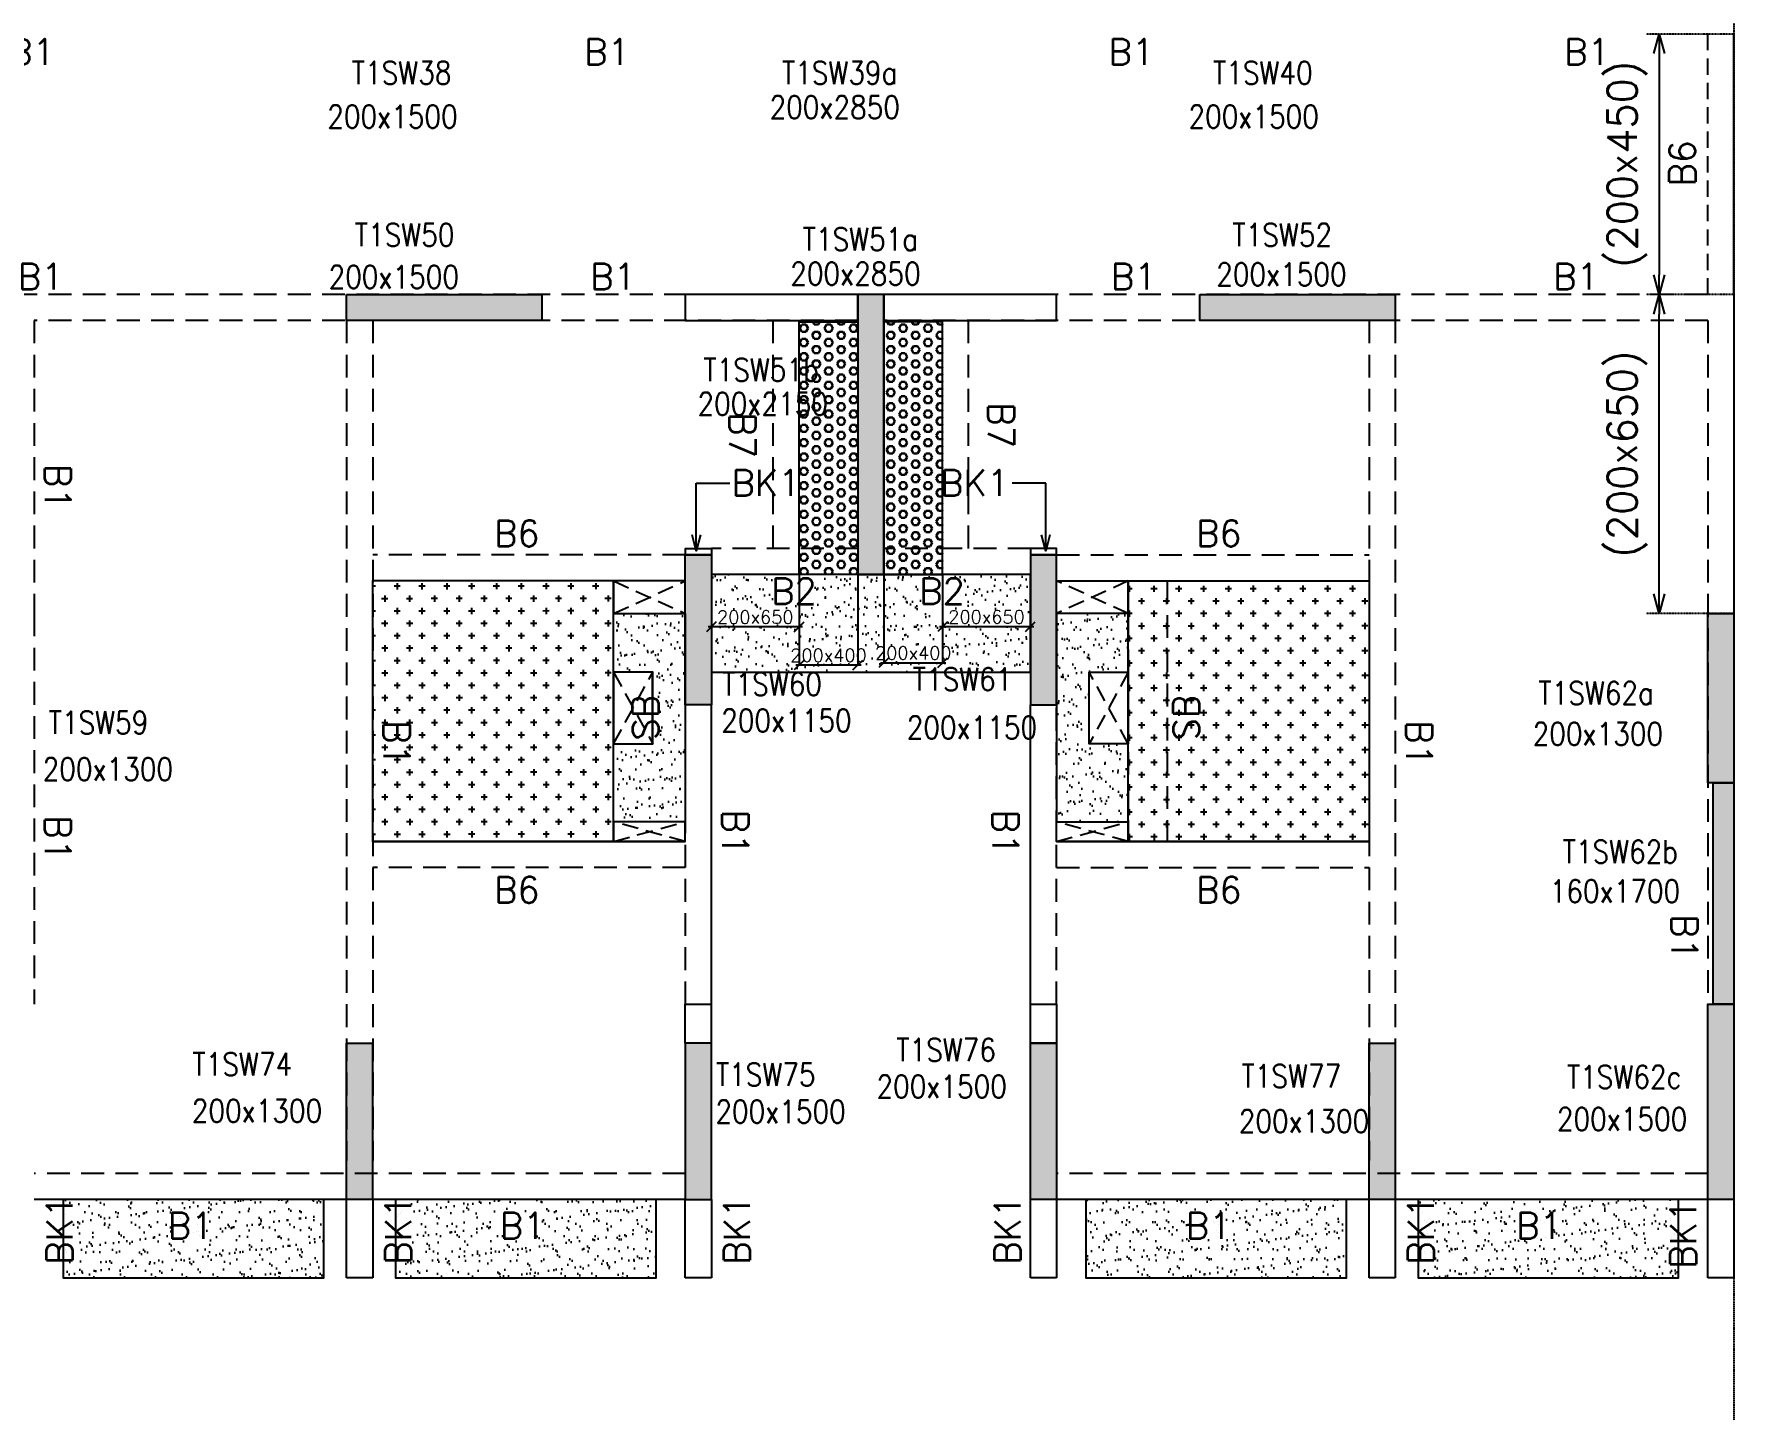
# Model space of a CAD drawing. Header units: millimetres. Extents: x 1078357 to 2594950, y -5122486 to -4636555.
# Drawn here: x 2196855 to 2209905, y -4675745 to -4665103 of the extents above; entities that cross this region are included whole.
import ezdxf

# ---------------------------------------------------------------- set-up
doc = ezdxf.new("R2010")
doc.units = ezdxf.units.MM
doc.header["$PDMODE"] = 35
for name, pattern in [('CONTINOUS', [0]), ('DOT', [0.25, 0, -0.25]), ('HIDDEN', [0.375, 0.25, -0.125]), ('New Retail block$0$CONTINOUS', [0])]:
    doc.linetypes.add(name, pattern=pattern)
doc.layers.get('0').update_dxf_attribs({"lineweight": 0})
doc.layers.get('Defpoints').update_dxf_attribs({"lineweight": 0})
for name, color, linetype, lineweight in [('A-_ANOTDIMA_D-', 6, 'Continuous', 13), ('COL. NO.', 30, 'Continuous', 25), ('COL. SIZE', 7, 'Continuous', 25), ('DIM', 9, 'Continuous', 25), ('HATCH', 8, 'Continuous', 30)]:
    doc.layers.add(name, color=color, linetype=linetype, lineweight=lineweight)
for name, color, linetype in [('B-200x325', 201, 'HIDDEN'), ('DROP SLAB', 8, 'Continuous'), ('EXPANSION JOINT', 10, 'HIDDEN'), ('NON STR. RCC WALL', 6, 'Continuous'), ('S-BEAM', 3, 'HIDDEN'), ('S-BEAM NO.', 6, 'Continuous'), ('S-COLUMN', 1, 'Continuous'), ('S-CUTOUT', 8, 'HIDDEN'), ('S-DIM', 2, 'Continuous'), ('S-SLAB-PROJECTION', 54, 'New Retail block$0$CONTINOUS'), ('SLAB FOLD', 8, 'Continuous')]:
    doc.layers.add(name, color=color, linetype=linetype)
doc.styles.add('Roman', font='romans')
doc.styles.add('ROMANS', font='romans.shx', dxfattribs={"width": 0.85})
doc.dimstyles.new('HARESH', dxfattribs={"dimtxt": 150, "dimasz": 75, "dimexe": 0, "dimexo": 0, "dimgap": 25, "dimtad": 1, "dimdec": 0, "dimdsep": 46, "dimtxsty": 'Roman', "dimblk": 'OBLIQUE', "dimcen": 225, "dimdle": 25, "dimclrd": 2, "dimclre": 2, "dimclrt": 7, "dimadec": 8, "dimazin": 1, "dimtfac": 1, "dimtdec": 0, "dimtmove": 0, "dimatfit": 0, "dimfxl": 1, "dimlwd": -1, "dimlwe": -1, "dimarcsym": 0})
pattern_1 = [(180, (1070830.067, 207871.68), (-7e-15, -54.99261315), [31.75, -63.5]), (300, (1070830.067, 207871.68), (47.625, 27.4963066), [31.75, -63.5]), (240, (1070798.317, 207871.68), (47.625, -27.4963066), [31.75, -63.5])]

# ---------------------------------------------------------------- blocks, each defined once
blk = doc.blocks.new('_Open30')
at = {"color": 0, "linetype": 'ByBlock', "lineweight": -2}
for p, q in [((-1, 0.268), (0, 0)), ((0, 0), (-1, -0.268)), ((0, 0), (-1, 0))]:
    blk.add_line(p, q, dxfattribs=at)
blk = doc.blocks.new('*D1554')
at = {"layer": 'Defpoints', "color": 0, "linetype": 'CONTINOUS', "ltscale": 0.5, "transparency": 16777216}
for p in [(2209331, -4667103), (2209905, -4667103, 0), (2209905, -4669552, 0)]:
    blk.add_point(p, dxfattribs=at)
at = {"layer": 'S-DIM', "color": 2, "linetype": 'DOT', "ltscale": 0.5, "transparency": 16777216}
for p, q in [((2209905, -4667103), (2209231, -4667103)), ((2209905, -4669552), (2209231, -4669552))]:
    blk.add_line(p, q, dxfattribs=at)
at = {"layer": 'S-DIM', "color": 2, "linetype": 'CONTINOUS', "ltscale": 0.5, "transparency": 16777216}
blk.add_line((2209331, -4669402), (2209331, -4667253), dxfattribs=at)
at = {"layer": 'S-DIM', "color": 2, "linetype": 'CONTINOUS', "ltscale": 0.5, "transparency": 16777216, "xscale": 150, "yscale": 150, "zscale": 150}
for p, rotation in [((2209331, -4667103), 90), ((2209331, -4669552), 270)]:
    blk.add_blockref('_Open30', p, dxfattribs=dict(at, rotation=rotation))
at = {"layer": 'S-DIM', "color": 7, "linetype": 'CONTINOUS', "ltscale": 0.5, "transparency": 16777216, "insert": (2209085, -4668328), "char_height": 225, "attachment_point": 5, "rotation": 90, "style": 'Roman'}
blk.add_mtext('(200x650)', dxfattribs=at)
blk = doc.blocks.new('*D1555')
at = {"layer": 'Defpoints', "color": 0, "linetype": 'CONTINOUS', "ltscale": 0.5, "transparency": 16777216}
for p in [(2209905, -4665103, 0), (2209331, -4667103), (2209905, -4667103, 0)]:
    blk.add_point(p, dxfattribs=at)
at = {"layer": 'S-DIM', "color": 2, "linetype": 'DOT', "ltscale": 0.5, "transparency": 16777216}
for p, q in [((2209905, -4665103), (2209231, -4665103)), ((2209905, -4667103), (2209231, -4667103))]:
    blk.add_line(p, q, dxfattribs=at)
at = {"layer": 'S-DIM', "color": 2, "linetype": 'CONTINOUS', "ltscale": 0.5, "transparency": 16777216}
blk.add_line((2209331, -4665253), (2209331, -4666953), dxfattribs=at)
at = {"layer": 'S-DIM', "color": 2, "linetype": 'CONTINOUS', "ltscale": 0.5, "transparency": 16777216, "xscale": 150, "yscale": 150, "zscale": 150}
for p, rotation in [((2209331, -4665103), 90), ((2209331, -4667103), 270)]:
    blk.add_blockref('_Open30', p, dxfattribs=dict(at, rotation=rotation))
at = {"layer": 'S-DIM', "color": 7, "linetype": 'CONTINOUS', "ltscale": 0.5, "transparency": 16777216, "insert": (2209085, -4666103), "char_height": 225, "attachment_point": 5, "rotation": 90, "style": 'Roman'}
blk.add_mtext('(200x450)', dxfattribs=at)
blk = doc.blocks.new('_Oblique')
at = {"color": 0, "linetype": 'ByBlock', "lineweight": -2}
blk.add_line((-0.5, -0.5), (0.5, 0.5), dxfattribs=at)
blk = doc.blocks.new('*D1515')
at = {"layer": 'Defpoints', "color": 0, "ltscale": 700, "transparency": 16777216}
for p in [(2202729, -4669253, 0), (2203179, -4669253, 0), (2202729, -4669948)]:
    blk.add_point(p, dxfattribs=at)
at = {"layer": 'DIM', "color": 2, "ltscale": 700, "transparency": 16777216}
for p, q in [((2202729, -4669253), (2202729, -4669948)), ((2203179, -4669253), (2203179, -4669948)), ((2203204, -4669948), (2202704, -4669948))]:
    blk.add_line(p, q, dxfattribs=at)
at = {"layer": 'DIM', "color": 2, "ltscale": 700, "transparency": 16777216, "xscale": 75, "yscale": 75, "zscale": 75, "rotation": 180}
blk.add_blockref('_Oblique', (2202729, -4669948), dxfattribs=at)
at = {"layer": 'DIM', "color": 2, "ltscale": 700, "transparency": 16777216, "xscale": 75, "yscale": 75, "zscale": 75}
blk.add_blockref('_Oblique', (2203179, -4669948), dxfattribs=at)
at = {"layer": 'DIM', "color": 7, "ltscale": 700, "transparency": 16777216, "insert": (2202954, -4669873), "char_height": 150, "attachment_point": 5, "style": 'Roman'}
blk.add_mtext('{\\H0.666667x;200x400}', dxfattribs=at)
blk = doc.blocks.new('*D1516')
at = {"layer": 'Defpoints', "color": 0, "ltscale": 700, "transparency": 16777216}
for p in [(2202055, -4669253, 0), (2202729, -4669253, 0), (2202055, -4669655)]:
    blk.add_point(p, dxfattribs=at)
at = {"layer": 'DIM', "color": 2, "ltscale": 700, "transparency": 16777216}
for p, q in [((2202055, -4669253), (2202055, -4669655)), ((2202729, -4669253), (2202729, -4669655)), ((2202754, -4669655), (2202030, -4669655))]:
    blk.add_line(p, q, dxfattribs=at)
at = {"layer": 'DIM', "color": 2, "ltscale": 700, "transparency": 16777216, "xscale": 75, "yscale": 75, "zscale": 75, "rotation": 180}
blk.add_blockref('_Oblique', (2202055, -4669655), dxfattribs=at)
at = {"layer": 'DIM', "color": 2, "ltscale": 700, "transparency": 16777216, "xscale": 75, "yscale": 75, "zscale": 75}
blk.add_blockref('_Oblique', (2202729, -4669655), dxfattribs=at)
at = {"layer": 'DIM', "color": 7, "ltscale": 700, "transparency": 16777216, "insert": (2202392, -4669580), "char_height": 150, "attachment_point": 5, "style": 'Roman'}
blk.add_mtext('{\\H0.666667x;200x650}', dxfattribs=at)
blk = doc.blocks.new('*D1517')
at = {"layer": 'Defpoints', "color": 0, "ltscale": 700, "transparency": 16777216}
for p in [(2203379, -4669253, 0), (2203830, -4669253, 0), (2203830, -4669930)]:
    blk.add_point(p, dxfattribs=at)
at = {"layer": 'DIM', "color": 2, "ltscale": 700, "transparency": 16777216}
for p, q in [((2203379, -4669253), (2203379, -4669930)), ((2203830, -4669253), (2203830, -4669930)), ((2203354, -4669930), (2203855, -4669930))]:
    blk.add_line(p, q, dxfattribs=at)
at = {"layer": 'DIM', "color": 2, "ltscale": 700, "transparency": 16777216, "xscale": 75, "yscale": 75, "zscale": 75, "rotation": 180}
blk.add_blockref('_Oblique', (2203379, -4669930), dxfattribs=at)
at = {"layer": 'DIM', "color": 2, "ltscale": 700, "transparency": 16777216, "xscale": 75, "yscale": 75, "zscale": 75}
blk.add_blockref('_Oblique', (2203830, -4669930), dxfattribs=at)
at = {"layer": 'DIM', "color": 7, "ltscale": 700, "transparency": 16777216, "insert": (2203605, -4669855), "char_height": 150, "attachment_point": 5, "style": 'Roman'}
blk.add_mtext('{\\H0.666667x;200x400}', dxfattribs=at)
blk = doc.blocks.new('*D1518')
at = {"layer": 'Defpoints', "color": 0, "ltscale": 700, "transparency": 16777216}
for p in [(2203830, -4669253, 0), (2204504, -4669253, 0), (2204504, -4669653)]:
    blk.add_point(p, dxfattribs=at)
at = {"layer": 'DIM', "color": 2, "ltscale": 700, "transparency": 16777216}
for p, q in [((2203830, -4669253), (2203830, -4669653)), ((2204504, -4669253), (2204504, -4669653)), ((2203805, -4669653), (2204529, -4669653))]:
    blk.add_line(p, q, dxfattribs=at)
at = {"layer": 'DIM', "color": 2, "ltscale": 700, "transparency": 16777216, "xscale": 75, "yscale": 75, "zscale": 75, "rotation": 180}
blk.add_blockref('_Oblique', (2203830, -4669653), dxfattribs=at)
at = {"layer": 'DIM', "color": 2, "ltscale": 700, "transparency": 16777216, "xscale": 75, "yscale": 75, "zscale": 75}
blk.add_blockref('_Oblique', (2204504, -4669653), dxfattribs=at)
at = {"layer": 'DIM', "color": 7, "ltscale": 700, "transparency": 16777216, "insert": (2204167, -4669578), "char_height": 150, "attachment_point": 5, "style": 'Roman'}
blk.add_mtext('{\\H0.666667x;200x650}', dxfattribs=at)
blk = doc.blocks.new('G$CD63B60BD')
at = {"layer": 'COL. NO.', "linetype": 'Continuous', "style": 'ROMANS', "width": 0.85}
for s, p in [('T1SW38', (33940, 8565, -320)), ('T1SW39a', (37242, 8565, -320)), ('T1SW40', (40551, 8565, -320)), ('T1SW50', (33963, 7320, -320)), ('T1SW51a', (37401, 7287, -320)), ('T1SW52', (40700, 7320, -320)), ('T1SW51b', (36639, 6284, -320)), ('T1SW60', (36784, 3871, -320)), ('T1SW61', (38246, 3908, -320)), ('T1SW62a', (43049, 3802, -320)), ('T1SW59', (31613, 3575, -320)), ('T1SW62b', (43235, 2584, -320)), ('T1SW76', (38120, 1062, -320)), ('T1SW74', (32717, 952, -320)), ('T1SW75', (36735, 873, -320)), ('T1SW77', (40770, 861, -320)), ('T1SW62c', (43268, 854, -323))]:
    blk.add_text(s, height=175, dxfattribs=at).set_placement(p)
at = {"layer": 'COL. SIZE', "linetype": 'Continuous', "style": 'ROMANS', "width": 0.85}
for s, p in [('200x1500', (33752, 8228, -320)), ('200x2850', (37147, 8300, -320)), ('200x1500', (40363, 8228, -320)), ('200x2850', (37306, 7022, -320)), ('200x1500', (40576, 7017, -320)), ('200x1500', (33762, 6997, -320)), ('200x2150', (36594, 6023, -320)), ('200x1150', (36776, 3591, -320)), ('200x1150', (38200, 3537, -320)), ('200x1300', (43005, 3488, -320)), ('200x1300', (31567, 3217, -320)), ('160x1700', (43136, 2280, -320)), ('200x1500', (37968, 780, -320)), ('200x1300', (32712, 594, -320)), ('200x1500', (36731, 588, -320)), ('200x1300', (40749, 514, -320)), ('200x1500', (43191, 531, -323))]:
    blk.add_text(s, height=175, dxfattribs=at).set_placement(p)

msp = doc.modelspace()

# ---------------------------------------------------------------- hatches: boundary and pattern name
at = {"layer": 'DROP SLAB'}
h = msp.add_hatch(dxfattribs=at)
h.set_pattern_fill('CROSS', color=8, scale=15, angle=0.03079)
h.set_pattern_definition([(180.03079016, (-7682410.4, 37483669.02), (-95.19879988, -95.30117261), [47.625, -142.875]), (270.03079016, (-7682434.23, 37483692.82), (95.30117261, -95.19879988), [47.625, -142.875])])
h.paths.add_polyline_path([(2201304.5, -4669302.6), (2199454.6, -4669302.6), (2199454.6, -4671302.3), (2201304.5, -4671302.4)])
h = msp.add_hatch(dxfattribs=at)
h.set_pattern_fill('CROSS', color=8, scale=15, angle=0.03079)
h.set_pattern_definition([(180.03079016, (-6585185.69, 32799649.83), (-95.19879988, -95.30117261), [47.625, -142.875]), (270.03079016, (-6585209.51, 32799673.63), (95.30117261, -95.19879988), [47.625, -142.875])])
h.paths.add_polyline_path([(2205254.6, -4669302.6), (2207104.6, -4669302.6), (2207104.6, -4671302.4), (2205254.6, -4671302.4)])
at = {"layer": 'HATCH', "ltscale": 1000}
h = msp.add_hatch(dxfattribs=at)
h.set_pattern_fill('HEX', color=8, scale=10, angle=180)
h.set_pattern_definition(pattern_1)
h.paths.add_polyline_path([(2203179.8, -4667313.1), (2202729.8, -4667313.1), (2202729.8, -4669252.5), (2203179.8, -4669252.5)])
h = msp.add_hatch(dxfattribs=at)
h.set_pattern_fill('HEX', color=8, scale=10, angle=180)
h.set_pattern_definition(pattern_1)
h.paths.add_polyline_path([(2203380.2, -4667313.1), (2203830.2, -4667313.1), (2203830.2, -4669252.5), (2203380.2, -4669252.5)])
at = {"layer": 'HATCH'}
h = msp.add_hatch(dxfattribs=at)
h.set_pattern_fill('AR-SAND', color=8, scale=3, angle=179.97015)
h.set_pattern_definition([(37.47015413, (-2882378.04, 18697456.08), (-4.72361136, 146.8264517), [0, -115.824, 0, -129.54, 0, -123.825]), (7.4701541, (-2882378.04, 18697456.08), (134.9689868, 214.9772528), [0, -62.484, 0, -104.394, 0, -40.005]), (327.4701541, (-2882471.77, 18697456.13), (237.2979035, 0.3075449), [0, -38.1, 0, -137.16, 0, -179.07]), (317.4701541, (-2882471.77, 18697456.13), (229.1017424, 66.759465), [0, -19.05, 0, -89.916, 0, -102.87])])
h.paths.add_polyline_path([(2204504.9, -4669252.5), (2202054.9, -4669252.5), (2202054.9, -4670002.5), (2204504.9, -4670002.5)])
h = msp.add_hatch(dxfattribs=at)
h.set_pattern_fill('AR-SAND', color=8, scale=3, angle=179.97015)
h.set_pattern_definition([(37.47015413, (-2882377.94, 18697456.08), (-4.72361136, 146.8264517), [0, -115.824, 0, -129.54, 0, -123.825]), (7.4701541, (-2882377.94, 18697456.08), (134.9689868, 214.9772528), [0, -62.484, 0, -104.394, 0, -40.005]), (327.4701541, (-2882471.67, 18697456.13), (237.2979035, 0.3075449), [0, -38.1, 0, -137.16, 0, -179.07]), (317.4701541, (-2882471.67, 18697456.13), (229.1017424, 66.759465), [0, -19.05, 0, -89.916, 0, -102.87])])
h.paths.add_polyline_path([(2204505, -4669252.5), (2202055, -4669252.5), (2202055, -4669852.5), (2204505, -4669852.5)])
h = msp.add_hatch(dxfattribs=at)
h.set_pattern_fill('AR-SAND', color=8, scale=3, angle=359.97015)
h.set_pattern_definition([(37.47015413, (-4003539.23, 23605423.02), (-4.72361136, 146.8264517), [0, -115.824, 0, -129.54, 0, -123.825]), (7.4701541, (-4003539.23, 23605423.02), (134.9689868, 214.9772528), [0, -62.484, 0, -104.394, 0, -40.005]), (327.47015413, (-4003632.95, 23605423.07), (237.29790347, 0.3075449), [0, -38.1, 0, -137.16, 0, -179.07]), (317.4701541, (-4003632.95, 23605423.07), (229.1017424, 66.759465), [0, -19.05, 0, -89.916, 0, -102.87])])
h.paths.add_polyline_path([(2201853.9, -4671152.6), (2201303.9, -4671152.6), (2201303.9, -4670552.5), (2201603.9, -4670552.5), (2201603.9, -4670002.6), (2201303.9, -4670002.6), (2201303.9, -4669552.6), (2201853.9, -4669552.6)])
h = msp.add_hatch(dxfattribs=at)
h.set_pattern_fill('AR-SAND', color=8, scale=3, angle=180.02985)
h.set_pattern_definition([(37.47015413, (-4003538.46, 23605422.95), (-4.72361136, 146.8264517), [0, -115.824, 0, -129.54, 0, -123.825]), (7.4701541, (-4003538.46, 23605422.95), (134.9689868, 214.9772528), [0, -62.484, 0, -104.394, 0, -40.005]), (327.47015413, (-4003632.18, 23605423), (237.29790347, 0.3075449), [0, -38.1, 0, -137.16, 0, -179.07]), (317.4701541, (-4003632.18, 23605423), (229.1017424, 66.759465), [0, -19.05, 0, -89.916, 0, -102.87])])
h.paths.add_polyline_path([(2204704.6, -4671152.5), (2205254.6, -4671152.5), (2205254.6, -4670552.5), (2204954.6, -4670552.5), (2204954.6, -4670002.5), (2205254.6, -4670002.6), (2205254.6, -4669552.5), (2204704.6, -4669552.5)])
h = msp.add_hatch(dxfattribs=at)
h.set_pattern_fill('AR-SAND', color=8, scale=3, angle=179.97015)
h.set_pattern_definition([(37.47015413, (-2881052.94, 18697456.1), (-4.72361136, 146.8264517), [0, -115.824, 0, -129.54, 0, -123.825]), (7.4701541, (-2881052.94, 18697456.1), (134.9689868, 214.9772528), [0, -62.484, 0, -104.394, 0, -40.005]), (327.4701541, (-2881146.67, 18697456.14), (237.2979035, 0.3075449), [0, -38.1, 0, -137.16, 0, -179.07]), (317.4701541, (-2881146.67, 18697456.14), (229.1017424, 66.759465), [0, -19.05, 0, -89.916, 0, -102.87])])
h.paths.add_polyline_path([(2199080, -4674052.5), (2197080, -4674052.5), (2197080, -4674652.5), (2199080, -4674652.5)])
h = msp.add_hatch(dxfattribs=at)
h.set_pattern_fill('AR-SAND', color=8, scale=3, angle=179.97015)
h.set_pattern_definition([(37.47015413, (-2883602.94, 18697456.1), (-4.72361136, 146.8264517), [0, -115.824, 0, -129.54, 0, -123.825]), (7.4701541, (-2883602.94, 18697456.1), (134.9689868, 214.9772528), [0, -62.484, 0, -104.394, 0, -40.005]), (327.4701541, (-2883696.67, 18697456.14), (237.2979035, 0.3075449), [0, -38.1, 0, -137.16, 0, -179.07]), (317.4701541, (-2883696.67, 18697456.14), (229.1017424, 66.759465), [0, -19.05, 0, -89.916, 0, -102.87])])
h.paths.add_polyline_path([(2201630, -4674052.5), (2199630, -4674052.5), (2199630, -4674652.5), (2201630, -4674652.5)])
h = msp.add_hatch(dxfattribs=at)
h.set_pattern_fill('AR-SAND', color=8, scale=3, angle=179.97015)
h.set_pattern_definition([(37.47015413, (-2888902.94, 18697456.1), (-4.72361136, 146.8264517), [0, -115.824, 0, -129.54, 0, -123.825]), (7.4701541, (-2888902.94, 18697456.1), (134.9689868, 214.9772528), [0, -62.484, 0, -104.394, 0, -40.005]), (327.4701541, (-2888996.67, 18697456.14), (237.2979035, 0.3075449), [0, -38.1, 0, -137.16, 0, -179.07]), (317.4701541, (-2888996.67, 18697456.14), (229.1017424, 66.759465), [0, -19.05, 0, -89.916, 0, -102.87])])
h.paths.add_polyline_path([(2206930, -4674052.5), (2204930, -4674052.5), (2204930, -4674652.5), (2206930, -4674652.5)])
h = msp.add_hatch(dxfattribs=at)
h.set_pattern_fill('AR-SAND', color=8, scale=3, angle=179.97015)
h.set_pattern_definition([(37.47015413, (-2891452.94, 18697456.1), (-4.72361136, 146.8264517), [0, -115.824, 0, -129.54, 0, -123.825]), (7.4701541, (-2891452.94, 18697456.1), (134.9689868, 214.9772528), [0, -62.484, 0, -104.394, 0, -40.005]), (327.4701541, (-2891546.67, 18697456.14), (237.2979035, 0.3075449), [0, -38.1, 0, -137.16, 0, -179.07]), (317.4701541, (-2891546.67, 18697456.14), (229.1017424, 66.759465), [0, -19.05, 0, -89.916, 0, -102.87])])
h.paths.add_polyline_path([(2209480, -4674052.5), (2207480, -4674052.5), (2207480, -4674652.5), (2209480, -4674652.5)])
at = {"layer": 'S-COLUMN', "lineweight": 25}
h = msp.add_hatch(color=1, dxfattribs=at)
h.dxf.hatch_style = 1
h.paths.add_polyline_path([(2199254.6, -4667102.5), (2200754.6, -4667102.5), (2200754.6, -4667302.5), (2199254.6, -4667302.5)])
h = msp.add_hatch(color=1, dxfattribs=at)
h.dxf.hatch_style = 1
h.paths.add_polyline_path([(2203179.6, -4669252.5), (2203379.6, -4669252.5), (2203379.6, -4667102.5), (2203179.6, -4667102.5)])
h = msp.add_hatch(color=1, dxfattribs=at)
h.dxf.hatch_style = 1
h.paths.add_polyline_path([(2205804.6, -4667102.5), (2207304.6, -4667102.5), (2207304.6, -4667302.5), (2205804.6, -4667302.5)])
at = {"layer": 'S-COLUMN', "lineweight": 25, "extrusion": (-1.00316e-06, -1.91639e-11, 1)}
h = msp.add_hatch(color=1, dxfattribs=at)
h.dxf.hatch_style = 1
h.paths.add_polyline_path([(2201854.6, -4669102.5), (2202054.6, -4669102.5), (2202054.6, -4670252.5), (2201854.6, -4670252.5)])
at = {"layer": 'S-COLUMN', "lineweight": 25}
h = msp.add_hatch(color=1, dxfattribs=at)
h.dxf.hatch_style = 1
h.paths.add_polyline_path([(2204704.6, -4669102.5), (2204504.6, -4669102.5), (2204504.6, -4670252.5), (2204704.6, -4670252.5)])
h = msp.add_hatch(color=1, dxfattribs=at)
h.dxf.hatch_style = 1
h.paths.add_polyline_path([(2209704.6, -4669552.5), (2209904.6, -4669552.5), (2209904.6, -4670852.5), (2209704.6, -4670852.5)])
at = {"layer": 'S-COLUMN', "lineweight": 25, "extrusion": (1.00316e-06, -2.11765e-11, 1)}
h = msp.add_hatch(color=1, dxfattribs=at)
h.dxf.hatch_style = 1
h.paths.add_polyline_path([(2209904.6, -4672552.6), (2209744.6, -4672552.6), (2209744.6, -4670852.5), (2209904.6, -4670852.5)])
at = {"layer": 'S-COLUMN', "lineweight": 25}
h = msp.add_hatch(color=1, dxfattribs=at)
h.dxf.hatch_style = 1
h.paths.add_polyline_path([(2209904.6, -4674052.6), (2209704.6, -4674052.6), (2209704.6, -4672552.5), (2209904.6, -4672552.5)])
h = msp.add_hatch(color=1, dxfattribs=at)
h.dxf.hatch_style = 1
h.paths.add_polyline_path([(2199454.6, -4672852.5), (2199454.6, -4674052.5), (2199254.6, -4674052.5), (2199254.6, -4672852.5)])
at = {"layer": 'S-COLUMN', "lineweight": 25, "extrusion": (-1.00316e-06, -1.91639e-11, 1)}
h = msp.add_hatch(color=1, dxfattribs=at)
h.dxf.hatch_style = 1
h.paths.add_polyline_path([(2201854.6, -4674052.5), (2202054.6, -4674052.5), (2202054.6, -4672852.5), (2201854.6, -4672852.5)])
at = {"layer": 'S-COLUMN', "lineweight": 25}
h = msp.add_hatch(color=1, dxfattribs=at)
h.dxf.hatch_style = 1
h.paths.add_polyline_path([(2204704.6, -4672852.5), (2204704.6, -4674052.5), (2204504.6, -4674052.5), (2204504.6, -4672852.5)])
h = msp.add_hatch(color=1, dxfattribs=at)
h.dxf.hatch_style = 1
h.paths.add_polyline_path([(2207304.6, -4672852.5), (2207304.6, -4674052.5), (2207104.6, -4674052.5), (2207104.6, -4672852.5)])

# ---------------------------------------------------------------- linework, layer by layer
at = {"layer": 'DROP SLAB', "color": 3, "linetype": 'CONTINOUS', "ltscale": 500, "elevation": 0}
for points in [[(2201304.5, -4669302.6), (2199454.6, -4669302.6), (2199454.6, -4671302.3), (2201304.5, -4671302.4)], [(2201304.6, -4669552.5), (2201854.5, -4669552.5), (2201854.5, -4669302.5), (2201304.6, -4669302.5)], [(2205254.6, -4669552.5), (2204704.8, -4669552.5), (2204704.8, -4669302.5), (2205254.6, -4669302.5)], [(2205254.6, -4669302.6), (2207104.6, -4669302.6), (2207104.6, -4671302.4), (2205254.6, -4671302.4)], [(2201304.5, -4670552.6), (2201604.5, -4670552.6), (2201604.5, -4670002.6), (2201304.5, -4670002.6)], [(2205254.6, -4670552.5), (2204954.6, -4670552.5), (2204954.6, -4670002.5), (2205254.6, -4670002.5)], [(2201304.2, -4671302.3), (2201854.2, -4671302.3), (2201854.2, -4671152.5), (2201304.2, -4671152.5)], [(2205254.6, -4671302.3), (2204704.6, -4671302.3), (2204704.6, -4671152.5), (2205254.6, -4671152.5)]]:
    msp.add_lwpolyline(points, close=True, dxfattribs=at)
at = {"layer": 'EXPANSION JOINT'}
msp.add_line((2209904.8, -4655412.5, 0), (2209904.8, -4675745.1, 0), dxfattribs=at)
msp.add_line((2209904.8, -4655412.5, 0), (2209904.8, -4675745.1, 0), dxfattribs=at)
at = {"layer": 'NON STR. RCC WALL', "elevation": 0}
for points in [[(2203179.6, -4667103.1), (2201854.6, -4667102.8), (2201854.6, -4667302.3), (2203179.6, -4667302.6)], [(2204704.6, -4667103.1), (2203379.6, -4667102.8), (2203379.6, -4667302.3), (2204704.6, -4667302.6)], [(2202054.5, -4672552.5), (2202054.5, -4672852.5), (2201854.6, -4672852.5), (2201854.6, -4672552.5)], [(2204704.5, -4672552.5), (2204704.5, -4672852.5), (2204504.6, -4672852.5), (2204504.6, -4672552.5)]]:
    msp.add_lwpolyline(points, close=True, dxfattribs=at)
at = {"layer": 'S-BEAM', "linetype": 'HIDDEN', "ltscale": 500}
msp.add_line((2209705, -4667102.5, 0), (2209705, -4665102.4, 0), dxfattribs=at)
at = {"layer": 'S-BEAM', "linetype": 'Continuous', "ltscale": 500}
msp.add_line((2209905, -4667102.5, 0), (2209905, -4665102.5, 0), dxfattribs=at)
at = {"layer": 'S-BEAM', "linetype": 'HIDDEN', "ltscale": 700}
for p, q in [((2203179.6, -4667102.5, 0), (2194254.6, -4667102.5, 0)), ((2209705, -4667102.5, 0), (2203379.6, -4667102.5, 0)), ((2203179.6, -4667302.5, 0), (2196855, -4667302.5, 0)), ((2196855, -4667302.5, 0), (2196855, -4669552.5, 0)), ((2199255, -4667302.5, 0), (2199255, -4673752.5, 0)), ((2199455, -4667302.5, 0), (2199455, -4673752.5, 0)), ((2209705, -4667302.5, 0), (2203379.6, -4667302.5, 0)), ((2207105, -4667302.5, 0), (2207105, -4673752.5, 0)), ((2207305, -4667302.5, 0), (2207305, -4673752.5, 0)), ((2209705, -4667302.5, 0), (2209705, -4672552.5, 0)), ((2203180, -4669052.5, 0), (2202055, -4669052.5, 0)), ((2204505, -4669052.5, 0), (2203380, -4669052.5, 0)), ((2205254.7, -4669302.8, 0), (2205254.7, -4671302.6, 0)), ((2205554.7, -4669302.8, 0), (2205554.7, -4671302.6, 0)), ((2196855, -4669552.5, 0), (2196855, -4672552.5, 0)), ((2201855, -4672552.5, 0), (2201855, -4670252.5, 0)), ((2204705, -4672552.5, 0), (2204705, -4670252.5, 0)), ((2201855, -4673852.5, 0), (2196855, -4673852.5, 0)), ((2209705, -4673852.5, 0), (2204705, -4673852.5, 0))]:
    msp.add_line(p, q, dxfattribs=at)
at = {"layer": 'S-BEAM', "linetype": 'CONTINOUS', "ltscale": 700}
for p, q in [((2209905, -4667102.5, 0), (2209905, -4672552.5, 0)), ((2202055, -4672552.5, 0), (2202055, -4670252.5, 0)), ((2204505, -4672552.5, 0), (2204505, -4670252.5, 0)), ((2201855, -4674052.5, 0), (2196855, -4674052.5, 0)), ((2199254.9, -4674652.5, 0), (2199254.9, -4674052.5, 0)), ((2199454.9, -4674052.5, 0), (2199454.9, -4674652.5, 0)), ((2201854.9, -4674652.5, 0), (2201854.9, -4674052.5, 0)), ((2202054.9, -4674052.5, 0), (2202054.9, -4674652.5, 0)), ((2204504.9, -4674652.5, 0), (2204504.9, -4674052.5, 0)), ((2204704.9, -4674052.5, 0), (2204704.9, -4674652.5, 0)), ((2209705, -4674052.5, 0), (2204705, -4674052.5, 0)), ((2207104.9, -4674652.5, 0), (2207104.9, -4674052.5, 0)), ((2207304.9, -4674052.5, 0), (2207304.9, -4674652.5, 0)), ((2209704.9, -4674652.5, 0), (2209704.9, -4674052.5, 0)), ((2209904.9, -4674052.5, 0), (2209904.9, -4674652.5, 0)), ((2199454.9, -4674652.5, 0), (2199254.9, -4674652.5, 0)), ((2202054.9, -4674652.5, 0), (2201854.9, -4674652.5, 0)), ((2204704.9, -4674652.5, 0), (2204504.9, -4674652.5, 0)), ((2207304.9, -4674652.5, 0), (2207104.9, -4674652.5, 0)), ((2209904.9, -4674652.5, 0), (2209704.9, -4674652.5, 0))]:
    msp.add_line(p, q, dxfattribs=at)
at = {"layer": 'S-BEAM', "ltscale": 700}
for p, q in [((2202529.7, -4669052.6, 0), (2202529.7, -4667302.6, 0)), ((2204029.9, -4669052.6, 0), (2204029.9, -4667302.6, 0)), ((2201854.6, -4669102.5, 0), (2199454.8, -4669102.6, 0)), ((2204704.9, -4669102.6, 0), (2207104.7, -4669102.6, 0)), ((2201854.8, -4671502.3, 0), (2199454.8, -4671502.4, 0)), ((2204704.8, -4671502.4, 0), (2207104.7, -4671502.4, 0))]:
    msp.add_line(p, q, dxfattribs=at)
at = {"layer": 'S-BEAM', "linetype": 'Continuous', "ltscale": 700}
for p, q in [((2202729.7, -4669052.6, 0), (2202729.7, -4667313.3, 0)), ((2203829.9, -4669052.6, 0), (2203829.9, -4667313.3, 0)), ((2201854.6, -4669302.5, 0), (2199454.8, -4669302.6, 0)), ((2204505, -4669252.5, 0), (2202055, -4669252.5, 0)), ((2204704.9, -4669302.6, 0), (2207104.7, -4669302.6, 0)), ((2201854.8, -4671302.3, 0), (2199454.8, -4671302.4, 0)), ((2204704.8, -4671302.4, 0), (2207104.7, -4671302.4, 0))]:
    msp.add_line(p, q, dxfattribs=at)
at = {"layer": 'S-BEAM', "linetype": 'Continuous', "ltscale": 700, "elevation": 0}
for points in [[(2202055.1, -4669102.6), (2201855.1, -4669102.6), (2201855.1, -4669052.4), (2202055.1, -4669052.4)], [(2204505, -4669102.6), (2204705.1, -4669102.6), (2204705.1, -4669052.4), (2204505, -4669052.4)]]:
    msp.add_lwpolyline(points, close=True, dxfattribs=at)
at = {"layer": 'S-COLUMN', "color": 1, "lineweight": 25, "elevation": 0}
for points in [[(2199254.6, -4667102.5), (2200754.6, -4667102.5), (2200754.6, -4667302.5), (2199254.6, -4667302.5)], [(2203179.6, -4669252.5), (2203379.6, -4669252.5), (2203379.6, -4667102.5), (2203179.6, -4667102.5)], [(2205804.6, -4667102.5), (2207304.6, -4667102.5), (2207304.6, -4667302.5), (2205804.6, -4667302.5)], [(2204704.6, -4669102.5), (2204504.6, -4669102.5), (2204504.6, -4670252.5), (2204704.6, -4670252.5)], [(2209704.6, -4669552.5), (2209904.6, -4669552.5), (2209904.6, -4670852.5), (2209704.6, -4670852.5)], [(2209904.6, -4674052.6), (2209704.6, -4674052.6), (2209704.6, -4672552.5), (2209904.6, -4672552.5)], [(2199254.6, -4672852.5), (2199454.6, -4672852.5), (2199454.6, -4674052.5), (2199254.6, -4674052.5)], [(2204704.6, -4674052.5), (2204504.6, -4674052.5), (2204504.6, -4672852.5), (2204704.6, -4672852.5)], [(2207104.6, -4672852.7), (2207304.6, -4672852.7), (2207304.6, -4674052.5), (2207104.6, -4674052.5)]]:
    msp.add_lwpolyline(points, close=True, dxfattribs=at)
at = {"layer": 'S-COLUMN', "color": 1, "lineweight": 25, "extrusion": (-1.00316e-06, -1.91639e-11, 1), "elevation": -2.2}
for points in [[(2201854.6, -4669102.5), (2202054.6, -4669102.5), (2202054.6, -4670252.5), (2201854.6, -4670252.5)], [(2201854.6, -4674052.5), (2202054.6, -4674052.5), (2202054.6, -4672852.5), (2201854.6, -4672852.5)]]:
    msp.add_lwpolyline(points, close=True, dxfattribs=at)
at = {"layer": 'S-COLUMN', "color": 1, "lineweight": 25, "extrusion": (1.00316e-06, -2.11765e-11, 1), "elevation": 2.2}
msp.add_lwpolyline([(2209904.6, -4672552.5), (2209744.6, -4672552.5), (2209744.6, -4670852.5), (2209904.6, -4670852.5)], close=True, dxfattribs=at)
at = {"layer": 'S-CUTOUT', "ltscale": 500}
for p, q in [((2201304.6, -4669552.5), (2201854.5, -4669302.5, 0)), ((2201304.6, -4669302.5, 0), (2201854.6, -4669552.5)), ((2205254.6, -4669302.5, 0), (2204704.6, -4669552.5)), ((2205254.6, -4669552.5), (2204704.8, -4669302.5, 0)), ((2201304.5, -4670552.6, 0), (2201604.5, -4670002.6, 0)), ((2201304.5, -4670002.6, 0), (2201604.5, -4670552.6, 0)), ((2205254.7, -4670552.5), (2204954.6, -4670002.5)), ((2205254.7, -4670002.5), (2204954.6, -4670552.5)), ((2201854.2, -4671302.5, 0), (2201304.2, -4671152.5, 0)), ((2201305, -4671302.3, 0), (2201854.2, -4671152.5, 0)), ((2205253.8, -4671302.3, 0), (2204704.6, -4671152.5, 0)), ((2204704.6, -4671302.5), (2205254.6, -4671152.5, 0))]:
    msp.add_line(p, q, dxfattribs=at)
at = {"layer": 'S-SLAB-PROJECTION', "elevation": 0}
for points in [[(2204504.9, -4669252.5), (2202054.9, -4669252.5), (2202054.9, -4670002.5), (2204504.9, -4670002.5)], [(2199080, -4674052.5), (2197080, -4674052.5), (2197080, -4674652.5), (2199080, -4674652.5)], [(2201630, -4674052.5), (2199630, -4674052.5), (2199630, -4674652.5), (2201630, -4674652.5)], [(2206930, -4674052.5), (2204930, -4674052.5), (2204930, -4674652.5), (2206930, -4674652.5)], [(2209480, -4674052.5), (2207480, -4674052.5), (2207480, -4674652.5), (2209480, -4674652.5)]]:
    msp.add_lwpolyline(points, close=True, dxfattribs=at)
at = {"layer": 'SLAB FOLD', "color": 8, "ltscale": 1000, "elevation": 0}
for points in [[(2202729.6, -4667313.1), (2203179.6, -4667313.1), (2203179.6, -4669252.4), (2202729.6, -4669252.4)], [(2203829.9, -4667313.1), (2203379.8, -4667313.1), (2203379.8, -4669252.4), (2203829.9, -4669252.4)]]:
    msp.add_lwpolyline(points, close=True, dxfattribs=at)
for points in [[(2201853.9, -4671152.6), (2201303.9, -4671152.6), (2201303.9, -4670552.5), (2201603.9, -4670552.5), (2201603.9, -4670002.6), (2201303.9, -4670002.6), (2201303.9, -4669552.6), (2201853.9, -4669552.6), (2201853.9, -4671152.6)], [(2204704.6, -4671152.5), (2205254.6, -4671152.5), (2205254.6, -4670552.5), (2204954.6, -4670552.5), (2204954.6, -4670002.5), (2205254.6, -4670002.6), (2205254.6, -4669552.5), (2204704.6, -4669552.5), (2204704.6, -4671152.5)]]:
    msp.add_lwpolyline(points, dxfattribs=at)

# ---------------------------------------------------------------- block references
at = {"layer": 'A-_ANOTDIMA_D-', "color": 2, "ltscale": 700}
msp.add_blockref('G$CD63B60BD', (2165354.6, -4674052.5, 0), dxfattribs=at)

# ---------------------------------------------------------------- texts
at = {"layer": 'B-200x325', "linetype": 'Continuous', "ltscale": 700, "style": 'ROMANS'}
for rotation, p in [(359.99945, (2200385.2, -4669037.3, -2.7)), (0.00134, (2205774.3, -4669037.4, -2.7)), (359.99945, (2200385.3, -4671774.5, -2.7)), (0.00134, (2205774.3, -4671774.5, -2.7))]:
    msp.add_text('B6', height=200, rotation=rotation, dxfattribs=at).set_placement(p)
at = {"layer": 'S-BEAM NO.', "linetype": 'HIDDEN', "ltscale": 500, "style": 'ROMANS'}
for s, rotation, p in [('B1', 359.99906, (2196662.6, -4665339.6, -2.7)), ('B1', 359.99906, (2201077.9, -4665339.7, -2.7)), ('B1', 359.99906, (2205102.4, -4665339.7, -2.7)), ('B1', 359.99906, (2208600.9, -4665339.7, -2.7)), ('B6', 90, (2209608.4, -4666272.3, -2.7)), ('B1', 0.00094, (2196729.5, -4667065.3, -2.7)), ('B1', 0.00094, (2201123.5, -4667065.3, -2.7)), ('B1', 0.00094, (2205121.1, -4667065.3, -2.7)), ('B1', 0.00094, (2208515.8, -4667065.3, -2.7)), ('B1', 269.99906, (2196938.2, -4668404.4, -2.7)), ('B1', 269.99906, (2199538.9, -4670373.8, -2.7)), ('B1', 269.99906, (2207388.9, -4670373.8, -2.7)), ('B1', 269.99906, (2196938.9, -4671102.9, -2.7)), ('B1', 269.99906, (2202138.9, -4671058.7, -2.7)), ('B1', 269.99906, (2204212.2, -4671058.7, -2.7)), ('B1', 269.99906, (2209424.8, -4671862.4, -2.7)), ('B1', 0.00094, (2197880.4, -4674352.8, -2.7)), ('B1', 0.00094, (2200429.1, -4674352.8, -2.7)), ('B1', 0.00094, (2205695, -4674352.8, -2.7)), ('B1', 0.00094, (2208232.3, -4674352.9, -2.7))]:
    msp.add_text(s, height=200, rotation=rotation, dxfattribs=at).set_placement(p)
at = {"layer": 'S-BEAM NO.', "linetype": 'Continuous', "ltscale": 700, "style": 'ROMANS'}
for s, rotation, p in [('B7', 269.99906, (2204178.9, -4667931.9, -2.7)), ('B7', 269.99906, (2202194.8, -4668008.3, -2.7)), ('BK1', 0.00094, (2202208.2, -4668649.9, -2.7)), ('BK1', 359.99906, (2203809.1, -4668649.9, -2.7)), ('SB', 90.00094, (2201649.3, -4670526.9, -2.7)), ('SB', 90.00094, (2205799.3, -4670526.9, -2.7))]:
    msp.add_text(s, height=200, rotation=rotation, dxfattribs=at).set_placement(p)
at = {"layer": 'S-BEAM NO.', "linetype": 'Continuous', "ltscale": 500, "style": 'ROMANS'}
for p in [(2202512.7, -4669480.5, -2.7), (2203649.4, -4669480.5, -2.7)]:
    msp.add_text('B2', height=200, dxfattribs=at).set_placement(p)
at = {"layer": 'S-BEAM NO.', "linetype": 'CONTINOUS', "ltscale": 700, "style": 'ROMANS'}
for p in [(2197150.6, -4674552.2, 50), (2199750.6, -4674552.2, 50), (2202350.6, -4674552.2, 50), (2204427.8, -4674552.2, 50), (2207600.6, -4674552.2, 50), (2209614.2, -4674582.9, 50)]:
    msp.add_text('BK1', height=200, rotation=90, dxfattribs=at).set_placement(p)

# ---------------------------------------------------------------- dimensions: what is measured, and where the dimension line sits
at = {"layer": 'DIM', "ltscale": 700}
for base, p1, p2, picture, middle in [((2202054.6, -4669655.1, 0), (2202729.3, -4669253, 0), (2202054.6, -4669253.1, 0), '*D1516', (2202392, -4669580.1, 0)), ((2204504.5, -4669653.1, 0), (2203829.6, -4669253.1, 0), (2204504.5, -4669253, 0), '*D1518', (2204167, -4669578.1, 0))]:
    dim = msp.add_linear_dim(base=base, p1=p1, p2=p2, text='{\\H0.666667x;200x650}', dimstyle='HARESH', override={"dimtxsty": 'Roman', "dimtmove": 1}, dxfattribs=at)
    dim.commit()
    dim.dimension.update_dxf_attribs({"geometry": picture, "text_midpoint": middle})
for base, p1, p2, picture, middle in [((2202729.3, -4669948.1, 0), (2203179.4, -4669253, 0), (2202729.3, -4669253, 0), '*D1515', (2202954.4, -4669948.1, 0)), ((2203829.6, -4669929.8, 0), (2203379.5, -4669253, 0), (2203829.6, -4669253.1, 0), '*D1517', (2203604.5, -4669929.8, 0))]:
    dim = msp.add_linear_dim(base=base, p1=p1, p2=p2, text='{\\H0.666667x;200x400}', dimstyle='HARESH', override={"dimtxsty": 'Roman'}, dxfattribs=at)
    dim.commit()
    dim.dimension.update_dxf_attribs({"geometry": picture, "text_midpoint": middle, "dimtype": 160})
at = {"layer": 'S-DIM', "linetype": 'CONTINOUS', "ltscale": 0.5}
for p1, angle, text, picture, middle in [((2209905, -4665102.5, 0), 90, '(200x450)', '*D1555', (2209084.6, -4666102.5, 0)), ((2209905, -4669552.5, 0), 270, '(200x650)', '*D1554', (2209084.6, -4668327.5, 0))]:
    dim = msp.add_linear_dim(base=(2209331, -4667102.5, 0), p1=p1, p2=(2209905, -4667102.5, 0), angle=angle, text=text, dimstyle='HARESH', override={"dimtxt": 225, "dimasz": 150, "dimexe": 100, "dimgap": 75, "dimtxsty": 'Roman', "dimblk1": 'Open30', "dimblk2": 'Open30', "dimsah": 1, "dimdle": 1, "dimfxl": 500, "dimarcsym": 1}, dxfattribs=at)
    dim.commit()
    dim.dimension.update_dxf_attribs({"geometry": picture, "text_midpoint": middle})

# ---------------------------------------------------------------- leaders
at = {"layer": 'S-BEAM NO.', "linetype": 'Continuous', "ltscale": 700}
for points in [[(2201938.6, -4669072.2, 0), (2201938.6, -4668552.1, 0), (2202197.4, -4668552.1, 0)], [(2204621.5, -4669072.2, 0), (2204621.5, -4668552.1, 0), (2204362.7, -4668552.1, 0)]]:
    msp.add_leader(points, dimstyle='HARESH', override={"dimasz": 125, "dimgap": 25, "dimtad": 0, "dimldrblk": 'Open30'}, dxfattribs=at)

doc.saveas('drawing.dxf')
